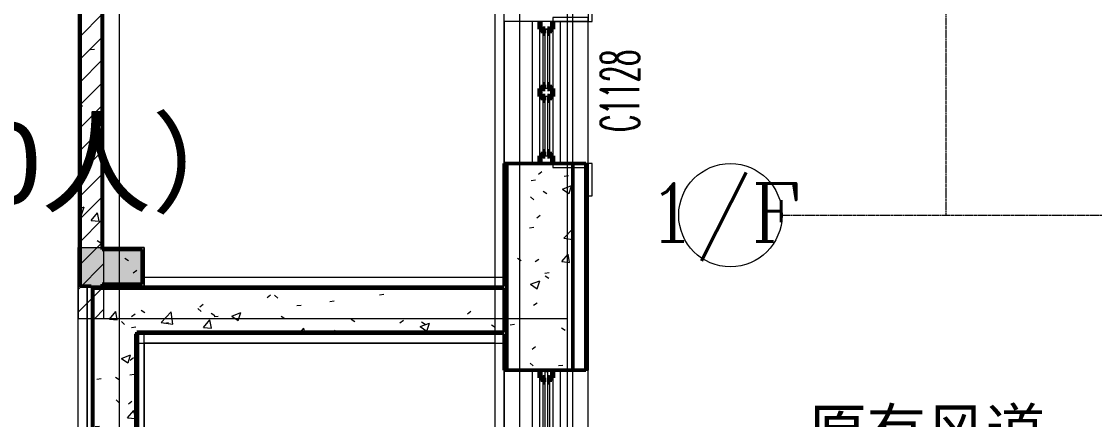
# Model space of a CAD drawing. Header units: millimetres. Extents: x -17321 to 106270, y -22341 to 35329.
# Drawn here: x 9641 to 17950, y 17118 to 20200 of the extents above; entities that cross this region are included whole.
import ezdxf

# ---------------------------------------------------------------- set-up
doc = ezdxf.new("R2010")
doc.units = ezdxf.units.MM
for name, pattern in [('IMPORT-DASHED', [7.5, 5, -2.5]), ('IMPORT-DOTE _2_', [0]), ('IMPORT-线型3', [5000, 3000, -2000]), ('轴网线', [22.24, 12.7, -3.18, 3.18, -3.18])]:
    doc.linetypes.add(name, pattern=pattern)
for name, color, linetype, lineweight in [('A-FLOR', 192, 'Continuous', 9), ('A-GENM', 13, 'Continuous', 18), ('A-GLAZ', 151, 'Continuous', 18), ('A-WALL', 113, 'Continuous', 50), ('A-WALL-FNSH', 113, 'Continuous', 50), ('A-WALL-PATT', 111, 'Continuous', 50), ('COLU', 2, 'Continuous', 9), ('DOTE', 157, 'IMPORT-DOTE _2_', 9), ('HATCH', 134, 'Continuous', 9), ('Pkpm_砌筑墙窗', 5, 'Continuous', 9), ('Pkpm_砌筑墙门_虚', 174, 'IMPORT-线型3', 9), ('Pkpm_砖墙', 6, 'Continuous', 9), ('PUB_HATCH', 8, 'Continuous', 9), ('PUB_TEXT', 250, 'Continuous', 9), ('S-GRID', 1, 'Continuous', 13), ('S-GRID-IDEN', 1, 'Continuous', 18), ('STAIR', 33, 'Continuous', 9), ('SURFACE', 11, 'Continuous', 9), ('WALL', 250, 'Continuous', 9), ('WALL-MOVE', 57, 'Continuous', 9), ('WINDOW', 93, 'Continuous', 9), ('WINDOW_TEXT', 250, 'Continuous', 9), ('烟道', 4, 'Continuous', 9), ('记者站1205_t3_2__3F导出_dwg', 8, 'Continuous', 9), ('钢结构梁', 250, 'Continuous', 9)]:
    doc.layers.add(name, color=color, linetype=linetype, lineweight=lineweight)
doc.styles.add('Arial_2', font='arial.ttf', dxfattribs={"height": 629.266735})
doc.styles.add('Complex_16', font='complex_.ttf', dxfattribs={"height": 450})
doc.styles.add('Simplex', font='simplex_.ttf', dxfattribs={"width": 0.494118, "height": 297.5})
doc.styles.add('Simplex_6', font='simplex_.ttf', dxfattribs={"height": 337.588652})
pattern_1 = [(0, (0, 0), (812.8, 203.2), [33.528, -576.072, 33.528, -576.072, -3251.2]), (0, (0, 0), (812.8, 203.2), [-1219.2, 33.528, -1185.672, 33.528, -576.072, -1422.4]), (0, (0, 0), (812.8, 203.2), [-3048, 33.528, -372.872, 33.528, -982.472]), (120, (304.8, 101.6), (-582.3764, 602.3054), [33.528, -576.072, 33.528, -576.072, -3251.2]), (120, (304.8, 101.6), (-582.3764, 602.3054), [-1219.2, 33.528, -1185.672, 33.528, -576.072, -1422.4]), (120, (304.8, 101.6), (-582.3764, 602.3054), [-3048, 33.528, -372.872, 33.528, -982.472]), (240, (406.4, 508), (-230.4236, -805.5054), [33.528, -576.072, 33.528, -576.072, -3251.2]), (240, (406.4, 508), (-230.4236, -805.5054), [-1219.2, 33.528, -1185.672, 33.528, -576.072, -1422.4]), (240, (406.4, 508), (-230.4236, -805.5054), [-3048, 33.528, -372.872, 33.528, -982.472])]
pattern_2 = [(50, (0, 0), (728.737, -63.756), [76.2, -838.2]), (355, (0, 0), (-140.972, 764.228), [60.96, -670.56]), (100.451, (60.7, -5.3), (587.77, 700.467), [64.76, -712.36]), (46.184, (0, 203.2), (1084.316, -168.17), [114.3, -1257.3]), (96.636, (90.4, 189.2), (949.61, 989.71), [97.14, -1068.54]), (351.184, (0, 203.2), (949.62, 989.7), [91.44, -1005.84]), (21, (101.6, 152.4), (606.458, -409.06), [76.2, -838.2]), (326, (101.6, 152.4), (247.208, 736.753), [60.96, -670.56]), (71.451, (152.14, 118.3), (853.668, 327.685), [64.76, -712.36]), (37.5, (0, 0), (12.3547, 338.2201), [33.528, -628.904, 33.528, -647.192, -673.1]), (37.5, (0, 0), (12.3547, 338.2201), [-1343.152, 33.528, -639.572]), (7.5, (0, 0), (267.279, 400.722), [33.528, -354.584, 33.528, -613.664, -256.54]), (7.5, (0, 0), (267.279, 400.722), [-1035.304, 33.528, -223.012]), (327.5, (-226.57, 0), (542.3633, -22.9153), [33.528, -220.472, 33.528, -758.952, -1051.56]), (327.5, (-226.57, 0), (542.3633, -22.9153), [-1046.48, 33.528, -1018.032]), (317.5, (-328.17, 0), (592.517, 101.707), [33.528, -296.672, 33.528, -492.76, -746.76]), (317.5, (-328.17, 0), (592.517, 101.707), [-856.488, 33.528, -713.232])]

# ---------------------------------------------------------------- blocks, each defined once
blk = doc.blocks.new('C1128 - C1128-1314676-建模-三层平面图')
at = {"layer": 'A-GLAZ', "lineweight": 70}
for p, q in [((-490, 50), (-550, 50)), ((-490, 10), (-490, 50)), ((-460, 25), (-490, 25)), ((-490, 25), (-490, 10)), ((-460, 10), (-460, 25)), ((-30, 25), (-60, 25)), ((-60, 25), (-60, 10)), ((30, 50), (-30, 50)), ((-30, 50), (-30, 10)), ((-30, 10), (-30, 25)), ((30, 10), (30, 50)), ((60, 25), (30, 25)), ((30, 25), (30, 10)), ((60, 10), (60, 25)), ((490, 25), (460, 25)), ((460, 25), (460, 10)), ((550, 50), (490, 50)), ((490, 50), (490, 10)), ((490, 10), (490, 25)), ((-550, -50), (-490, -50)), ((-490, -50), (-490, -10)), ((-490, -10), (-490, -25)), ((-490, -25), (-460, -25)), ((-460, -25), (-460, -10)), ((-60, -10), (-60, -25)), ((-60, -25), (-30, -25)), ((-30, -10), (-30, -50)), ((-30, -25), (-30, -10)), ((-30, -50), (30, -50)), ((30, -50), (30, -10)), ((30, -10), (30, -25)), ((30, -25), (60, -25)), ((60, -25), (60, -10)), ((460, -10), (460, -25)), ((460, -25), (490, -25)), ((490, -10), (490, -50)), ((490, -25), (490, -10)), ((490, -50), (550, -50))]:
    blk.add_line(p, q, dxfattribs=at)
at = {"layer": 'A-GLAZ'}
for p, q in [((-490, 50), (-30, 50)), ((-490, 10), (-490, -10)), ((-490, 10), (-30, 10)), ((-490, 10), (-490, -10)), ((-460, 25), (-60, 25)), ((-30, -10), (-30, 10)), ((30, 50), (490, 50)), ((30, 10), (490, 10)), ((30, -10), (30, 10)), ((60, 25), (460, 25)), ((490, -10), (490, 10)), ((490, 10), (490, -10)), ((-30, -10), (-490, -10)), ((-30, -50), (-490, -50)), ((-60, -25), (-460, -25)), ((490, -10), (30, -10)), ((490, -50), (30, -50)), ((460, -25), (60, -25))]:
    blk.add_line(p, q, dxfattribs=at)
blk = doc.blocks.new('C1521 - C1521-1306403-建模-三层平面图')
at = {"layer": 'A-GLAZ', "lineweight": 70}
for p, q in [((-690, 50), (-750, 50)), ((-690, 10), (-690, 50)), ((-660, 25), (-690, 25)), ((-690, 25), (-690, 10)), ((-660, 10), (-660, 25)), ((-30, 25), (-60, 25)), ((-60, 25), (-60, 10)), ((30, 50), (-30, 50)), ((-30, 50), (-30, 10)), ((-30, 10), (-30, 25)), ((30, 10), (30, 50)), ((60, 25), (30, 25)), ((30, 25), (30, 10)), ((60, 10), (60, 25)), ((690, 25), (660, 25)), ((660, 25), (660, 10)), ((750, 50), (690, 50)), ((690, 50), (690, 10)), ((690, 10), (690, 25)), ((-750, -50), (-690, -50)), ((-690, -50), (-690, -10)), ((-690, -10), (-690, -25)), ((-690, -25), (-660, -25)), ((-660, -25), (-660, -10)), ((-60, -10), (-60, -25)), ((-60, -25), (-30, -25)), ((-30, -10), (-30, -50)), ((-30, -25), (-30, -10)), ((-30, -50), (30, -50)), ((30, -50), (30, -10)), ((30, -10), (30, -25)), ((30, -25), (60, -25)), ((60, -25), (60, -10)), ((660, -10), (660, -25)), ((660, -25), (690, -25)), ((690, -10), (690, -50)), ((690, -25), (690, -10)), ((690, -50), (750, -50))]:
    blk.add_line(p, q, dxfattribs=at)
at = {"layer": 'A-GLAZ'}
for p, q in [((-690, 50), (-30, 50)), ((-690, 10), (-30, 10)), ((-690, -10), (-690, 10)), ((-660, 25), (-60, 25)), ((-30, 10), (-30, -10)), ((30, 50), (690, 50)), ((30, 10), (740, 10)), ((30, -10), (30, 10)), ((60, 25), (660, 25)), ((740, 10), (740, -10)), ((-30, -10), (-690, -10)), ((-30, -50), (-690, -50)), ((-60, -25), (-660, -25)), ((740, -10), (30, -10)), ((690, -50), (30, -50)), ((660, -25), (60, -25))]:
    blk.add_line(p, q, dxfattribs=at)
blk = doc.blocks.new('窗套 - 窗套-1435561-建模-三层平面图')
at = {"layer": 'A-GENM'}
for p, q in [((-550, 30), (-800, 30)), ((-800, 30), (-800, 0)), ((-800, 0), (-550, 0)), ((-550, 0), (-580, 0)), ((-580, 0), (-580, -275)), ((-550, 0), (-550, 30)), ((-550, -275), (-550, 0)), ((800, 30), (550, 30)), ((550, 30), (550, 0)), ((580, 0), (550, 0)), ((550, 0), (550, -275)), ((580, -275), (580, 0)), ((800, 0), (800, 30)), ((550, 0), (800, 0)), ((-580, -275), (-550, -275)), ((550, -275), (580, -275))]:
    blk.add_line(p, q, dxfattribs=at)
blk = doc.blocks.new('记者站1205_t3_2__3F导出_dwg_$TCHSYS$WIN2D-1307856-建模-三层平面图')
at = {"layer": 'WINDOW'}
for p, q in [((2582583.2, 452264.1), (2582583.2, 451164.1)), ((2582799.9, 452264.1), (2582799.9, 451164.1))]:
    blk.add_line(p, q, dxfattribs=at)
at = {"layer": 'WINDOW', "flags": 128}
blk.add_lwpolyline([(2583016.5, 452264.1), (2582366.5, 452264.1), (2582366.5, 451164.1), (2583016.5, 451164.1)], close=True, dxfattribs=at)
blk = doc.blocks.new('记者站1205_t3_2__3F导出_dwg_$TCHSYS$WIN2D-1307918-建模-三层平面图')
at = {"layer": 'WINDOW'}
for p, q in [((2582583.2, 449564.1), (2582583.2, 448064.1)), ((2582799.9, 449564.1), (2582799.9, 448064.1))]:
    blk.add_line(p, q, dxfattribs=at)
at = {"layer": 'WINDOW', "flags": 128}
blk.add_lwpolyline([(2583016.5, 449564.1), (2582366.5, 449564.1), (2582366.5, 448064.1), (2583016.5, 448064.1)], close=True, dxfattribs=at)
blk = doc.blocks.new('记者站1205_t3_2__3F导出_dwg_df4bv-1307957-建模-三层平面图')
at = {"layer": '钢结构梁'}
blk.add_hatch(color=2, dxfattribs=at).paths.add_polyline_path([(1974176.5, 83904.4), (1974366.5, 83904.4), (1974366.5, 84204.4), (1973856.5, 84204.4), (1973856.5, 83904.4)], flags=0)
at = {"layer": 'Pkpm_砌筑墙窗'}
for p, q in [((1977156.5, 84304.4), (1977156.5, 85404.4)), ((1977646.5, 84304.4), (1977646.5, 85404.4))]:
    blk.add_line(p, q, dxfattribs=at)
at = {"layer": 'Pkpm_砌筑墙门_虚'}
for p, q in [((1973926.5, 81654.4), (1973926.5, 83054.4)), ((1974296.5, 81654.4), (1974296.5, 83054.4)), ((1977156.5, 81654.4), (1977156.5, 83054.4))]:
    blk.add_line(p, q, dxfattribs=at)
at = {"layer": 'Pkpm_砌筑墙门_虚', "linetype": 'Continuous'}
blk.add_line((1977646.5, 81654.4), (1977646.5, 83054.4), dxfattribs=at)
at = {"layer": 'Pkpm_砖墙'}
for p, q in [((1977646.5, 85404.4), (1977646.5, 92744.4)), ((1977156.5, 85404.4), (1977156.5, 92254.4)), ((1973926.5, 83054.4), (1973926.5, 83904.4))]:
    blk.add_line(p, q, dxfattribs=at)
at = {"layer": 'Pkpm_砖墙', "flags": 128}
for points in [[(1973856.5, 83904.4), (1977156.5, 83904.4), (1977156.5, 84304.4)], [(1977646.5, 83054.4), (1977646.5, 83654.4), (1977646.5, 84304.4)], [(1977156.5, 83054.4), (1977156.5, 83534.4), (1974296.5, 83534.4), (1974296.5, 83054.4)]]:
    blk.add_lwpolyline(points, dxfattribs=at)
at = {"layer": '烟道', "color": 2, "linetype": 'IMPORT-DASHED'}
for p, q in [((1977086.5, 76934.4), (1977086.5, 92254.4)), ((1973856.5, 77304.4), (1973856.5, 84204.4)), ((1974366.5, 83974.4), (1977156.5, 83974.4)), ((1974366.5, 76934.4), (1974366.5, 83534.4)), ((1974296.5, 83464.4), (1977156.5, 83464.4))]:
    blk.add_line(p, q, dxfattribs=at)
at = {"layer": '烟道', "color": 2, "flags": 128}
blk.add_lwpolyline([(2006476.5, 85464.4), (2000566.5, 85464.4), (2000566.5, 81564.4), (1977686.5, 81564.4), (1977686.5, 92784.4), (1963366.5, 92784.4), (1963366.5, 67344.4), (2000566.5, 67344.4), (2000566.5, 65344.4), (2014986.5, 65344.4), (2014986.5, 67344.4), (2052186.5, 67344.4), (2052186.5, 92784.4), (2037866.5, 92784.4), (2037866.5, 81564.4), (2014986.5, 81564.4), (2014986.5, 85464.4), (2009076.5, 85464.4)], dxfattribs=at)
at = {"layer": '钢结构梁', "color": 2, "flags": 128}
blk.add_lwpolyline([(1973856.5, 84204.4), (1974366.5, 84204.4), (1974366.5, 83904.4), (1973856.5, 83904.4)], close=True, dxfattribs=at)
blk = doc.blocks.new('记者站1205_t3_2__3F导出_dwg-1307846-建模-三层平面图')
at = {"layer": 'HATCH'}
blk.add_hatch(color=2, dxfattribs=at).paths.add_polyline_path([(2579386.5, 450214.1), (2579576.5, 450214.1), (2579576.5, 450514.1), (2579066.5, 450514.1), (2579066.5, 450214.1)], flags=0)
at = {"layer": 'PUB_HATCH'}
h = blk.add_hatch(dxfattribs=at)
h.set_pattern_fill('FP_13', color=256, style=0, pattern_type=2)
h.set_pattern_definition([(45, (0, 89.76), (-88.3883476, 88.3883476), [])])
h.paths.add_polyline_path([(2579266.5, 449964.1), (2579266.5, 456534.4), (2579066.5, 456534.4), (2579066.5, 449964.1)], flags=0)
at = {"layer": 'COLU', "flags": 128}
blk.add_lwpolyline([(2579576.5, 450514.1), (2579576.5, 450214.1), (2579066.5, 450214.1), (2579066.5, 450514.1)], close=True, dxfattribs=at)
at = {"layer": 'DOTE', "linetype": 'Continuous'}
for p, q in [((2582486.5, 443264.1), (2582486.5, 460054.1)), ((2579386.5, 450514.1), (2579386.5, 458264.1)), ((2579386.5, 450214.1), (2579386.5, 450514.1)), ((2579386.5, 443264.1), (2579386.5, 450214.1)), ((2579266.5, 449964.1), (2582856.5, 449964.1))]:
    blk.add_line(p, q, dxfattribs=at)
at = {"layer": 'STAIR', "flags": 128}
blk.add_lwpolyline([(2580996.5, 445324.1), (2582296.5, 445324.1), (2582296.5, 448294.1), (2580996.5, 448294.1), (2582296.5, 448294.1), (2582296.5, 449774.1), (2579576.5, 449774.1), (2579576.5, 448294.1), (2580876.5, 448294.1)], dxfattribs=at)
at = {"layer": 'SURFACE', "flags": 128}
blk.add_lwpolyline([(2582856.5, 451164.1), (2583016.5, 451164.1), (2583016.5, 449964.1), (2583016.5, 449564.1), (2582856.5, 449564.1)], dxfattribs=at)
at = {"layer": 'WALL'}
blk.add_line((2579576.5, 450214.1), (2579136.5, 450214.1), dxfattribs=at)
at = {"layer": 'WALL', "flags": 128}
for points in [[(2579506.5, 449844.1), (2582366.5, 449844.1), (2582366.5, 449564.1), (2582856.5, 449564.1), (2582856.5, 449964.1), (2582856.5, 451164.1), (2582366.5, 451164.1), (2582366.5, 450214.1), (2579576.5, 450214.1)], [(2579136.5, 450214.1), (2579136.5, 443614.1), (2578735.8, 443614.1), (2578735.8, 443244.1), (2579506.5, 443244.1), (2579506.5, 449844.1)]]:
    blk.add_lwpolyline(points, dxfattribs=at)
at = {"layer": 'WALL-MOVE', "color": 175}
for p, q in [((2579066.5, 450514.1), (2579066.5, 450214.1)), ((2579266.5, 450214.1), (2579266.5, 450514.1)), ((2579266.5, 449964.1), (2579266.5, 450214.1))]:
    blk.add_line(p, q, dxfattribs=at)
at = {"layer": 'WALL-MOVE', "color": 175, "flags": 128}
for points in [[(2579266.5, 450514.1), (2579266.5, 456534.4), (2579066.5, 456534.4), (2579066.5, 450514.1)], [(2579066.5, 450214.1), (2579066.5, 449964.1), (2579266.5, 449964.1)]]:
    blk.add_lwpolyline(points, dxfattribs=at)
for name, p in [('记者站1205_t3_2__3F导出_dwg_df4bv-1307957-建模-三层平面图', (605210, 366309.7)), ('记者站1205_t3_2__3F导出_dwg_$TCHSYS$WIN2D-1307856-建模-三层平面图', (0, 0)), ('记者站1205_t3_2__3F导出_dwg_$TCHSYS$WIN2D-1307918-建模-三层平面图', (0, 0))]:
    blk.add_blockref(name, p)
at = {"layer": 'PUB_TEXT', "color": 155, "insert": (2571791.9, 451480.5), "char_height": 629.267, "width": 11821.722, "attachment_point": 1, "line_spacing_factor": 0.941778, "style": 'Arial_2'}
blk.add_mtext('大视频会议室（70人）', dxfattribs=at)
at = {"layer": 'PUB_TEXT', "color": 7, "insert": (2584711.4, 449264.7), "char_height": 337.59, "width": 2180.97, "attachment_point": 1, "line_spacing_factor": 1.125731, "style": 'Simplex_6'}
blk.add_mtext('原有风道', dxfattribs=at)
at = {"layer": 'WINDOW_TEXT', "color": 2, "insert": (2583112.8, 451409.6), "char_height": 297.5, "width": 785.231, "attachment_point": 1, "rotation": 90, "line_spacing_factor": 1.125731, "style": 'Simplex'}
blk.add_mtext('C1128', dxfattribs=at)
blk = doc.blocks.new('轴网 - 宽度系数 1-579523-建模-三层平面图')
at = {"layer": 'S-GRID-IDEN'}
blk.add_circle((0, 0), 4, dxfattribs=at)

msp = doc.modelspace()

# ---------------------------------------------------------------- hatches: boundary and pattern name
at = {"layer": 'A-WALL-PATT', "lineweight": 9}
h = msp.add_hatch(dxfattribs=at)
h.set_pattern_fill('FP_2', color=256, style=0, pattern_type=2)
h.set_pattern_definition(pattern_2)
h.paths.add_polyline_path([(13910, 15300), (13910, 16000), (13400, 16000), (13400, 15300), (13777.6, 15300)], flags=0)
h.paths.add_polyline_path([(13777.6, 17500), (13910, 17500), (13910, 19100), (13400, 19100), (13400, 17500)], flags=0)
h.paths.add_polyline_path([(13400, 20200), (13910, 20200), (13910, 21700), (13400, 21700), (13400, 21320.5)], flags=0)
h.paths.add_polyline_path([(13777.6, 22800), (13910, 22800), (13910, 24300), (13400, 24300), (13400, 22800)], flags=0)
h.paths.add_polyline_path([(13777.6, 25400), (13910, 25400), (13910, 26520), (13400, 26520), (13400, 25400)], flags=0)
h = msp.add_hatch(dxfattribs=at)
h.set_pattern_fill('FP_1', color=256, style=0, pattern_type=2)
h.set_pattern_definition(pattern_1)
h.paths.add_polyline_path([(13400, 15280), (13400, 16000), (13380, 16000), (13380, 15280), (13395, 15280)], flags=0)
h.paths.add_polyline_path([(13380, 17500), (13400, 17500), (13400, 19100), (13380, 19100), (13380, 17695.4)], flags=0)
h.paths.add_polyline_path([(13380, 20200), (13400, 20200), (13400, 21700), (13380, 21700), (13380, 21320.5)], flags=0)
h.paths.add_polyline_path([(13400, 22800), (13400, 24300), (13380, 24300), (13380, 22800)], flags=0)
h.paths.add_polyline_path([(13400, 25400), (13400, 26500), (13380, 26500), (13380, 25400)], flags=0)
h = msp.add_hatch(dxfattribs=at)
h.set_pattern_fill('FP_1', color=256, style=0, pattern_type=2)
h.set_pattern_definition(pattern_1)
h.paths.add_polyline_path([(10095, 18150), (10095, 26190), (10080, 26190), (10080, 18150)], flags=0)
h = msp.add_hatch(dxfattribs=at)
h.set_pattern_fill('FP_2', color=256, style=0, pattern_type=2)
h.set_pattern_definition(pattern_2)
h.paths.add_polyline_path([(10265, 18135), (10265, 26190), (10095, 26190), (10095, 18150), (10180, 18150), (10180, 18135), (10195, 18135)], flags=0)
h = msp.add_hatch(dxfattribs=at)
h.set_pattern_fill('FP_1', color=256, style=0, pattern_type=2)
h.set_pattern_definition(pattern_1)
h.paths.add_polyline_path([(10280, 18150), (10280, 18165), (10265, 18165), (10265, 18150)], flags=0)
h.paths.add_polyline_path([(10265, 18435), (10280, 18435), (10280, 26190), (10265, 26190), (10265, 18450)], flags=0)
h = msp.add_hatch(dxfattribs=at)
h.set_pattern_fill('FP_1', color=256, style=0, pattern_type=2)
h.set_pattern_definition(pattern_1)
h.paths.add_polyline_path([(10280, 18150), (10590, 18150), (10590, 18450), (10280, 18450), (10280, 18435), (10575, 18435), (10575, 18165), (10280, 18165)], flags=0)
h = msp.add_hatch(dxfattribs=at)
h.set_pattern_fill('FP_2', color=256, style=0, pattern_type=2)
h.set_pattern_definition(pattern_2)
h.paths.add_polyline_path([(10280, 18165), (10575, 18165), (10575, 18435), (10265, 18435), (10265, 18165)], flags=0)
h = msp.add_hatch(dxfattribs=at)
h.set_pattern_fill('FP_1', color=256, style=0, pattern_type=2)
h.set_pattern_definition(pattern_1)
h.paths.add_polyline_path([(10180, 11550), (10195, 11550), (10195, 18135), (10180, 18135), (10180, 15278.6)], flags=0)
h = msp.add_hatch(dxfattribs=at)
h.set_pattern_fill('FP_2', color=256, style=0, pattern_type=2)
h.set_pattern_definition(pattern_2)
h.paths.add_polyline_path([(10535, 11535), (10535, 18135), (10195, 18135), (10195, 11535)], flags=0)
h = msp.add_hatch(dxfattribs=at)
h.set_pattern_fill('FP_1', color=256, style=0, pattern_type=2)
h.set_pattern_definition(pattern_1)
h.paths.add_polyline_path([(13380, 18135), (13380, 18150), (10265, 18150), (10265, 18135), (12367.7, 18135)], flags=0)
h = msp.add_hatch(dxfattribs=at)
h.set_pattern_fill('FP_2', color=256, style=0, pattern_type=2)
h.set_pattern_definition(pattern_2)
h.paths.add_polyline_path([(13380, 17795), (13380, 18135), (10535, 18135), (10535, 17795), (12367.7, 17795)], flags=0)
h = msp.add_hatch(dxfattribs=at)
h.set_pattern_fill('FP_1', color=256, style=0, pattern_type=2)
h.set_pattern_definition(pattern_1)
h.paths.add_polyline_path([(10550, 11195), (10550, 17795), (10535, 17795), (10535, 11195)], flags=0)

# ---------------------------------------------------------------- linework, layer by layer
at = {"layer": 'A-FLOR'}
for p, q in [((13380, 19100), (13380, 20200)), ((13380, 16000), (13380, 17500))]:
    msp.add_line(p, q, dxfattribs=at)
at = {"layer": 'A-WALL', "color": 7}
for p, q in [((10095, 26190), (10095, 18450)), ((10265, 26190), (10265, 18450)), ((13380, 19100), (13380, 18150)), ((14010, 19100), (13380, 19100)), ((14010, 17500), (14010, 19100)), ((10095, 18450), (10095, 18150)), ((10265, 18450), (10265, 18435)), ((10280, 18435), (10265, 18435)), ((10575, 18435), (10280, 18435)), ((10575, 18165), (10575, 18435)), ((10095, 18150), (10180, 18150)), ((13380, 18135), (10180, 18135)), ((10195, 18135), (10195, 11535)), ((10265, 18165), (10265, 18135)), ((10265, 18165), (10280, 18165)), ((10280, 18165), (10575, 18165)), ((10535, 17795), (10535, 11195)), ((13380, 17795), (10535, 17795)), ((13380, 17780), (13380, 17500)), ((13380, 17500), (14010, 17500))]:
    msp.add_line(p, q, dxfattribs=at)
at = {"layer": 'A-WALL'}
for p, q in [((13400, 17500), (13400, 19100)), ((13910, 17500), (13910, 19100)), ((13380, 17795), (13380, 18135))]:
    msp.add_line(p, q, dxfattribs=at)
at = {"layer": 'A-WALL-FNSH', "color": 250, "lineweight": 9}
for p, q in [((10080, 26190), (10080, 18450)), ((10280, 18450), (10280, 26190)), ((14030, 19100), (14010, 19100)), ((14030, 17500), (14030, 19100)), ((10080, 18450), (10080, 18150)), ((10590, 18450), (10280, 18450)), ((10590, 18150), (10590, 18450)), ((10080, 18150), (10095, 18150)), ((10180, 18150), (10180, 11550)), ((13380, 18150), (10590, 18150)), ((10550, 11180), (10550, 17780)), ((10550, 17780), (13380, 17780)), ((14010, 17500), (14030, 17500))]:
    msp.add_line(p, q, dxfattribs=at)
at = {"layer": 'S-GRID', "linetype": '轴网线'}
for p, q in [((10400, 11200), (10400, 33190)), ((13500, 11200), (13500, 33190)), ((16800, 18700), (16800, 33190)), ((15530.4, 18700), (31130, 18700))]:
    msp.add_line(p, q, dxfattribs=at)

# ---------------------------------------------------------------- block references
at = {"layer": 'A-GENM', "rotation": 269.9999999999998}
msp.add_blockref('窗套 - 窗套-1435561-建模-三层平面图', (14030, 19650), dxfattribs=at)
at = {"layer": 'A-GLAZ', "rotation": 89.99999999999991}
for name, p in [('C1128 - C1128-1314676-建模-三层平面图', (13705, 19650)), ('C1521 - C1521-1306403-建模-三层平面图', (13705, 16750))]:
    msp.add_blockref(name, p, dxfattribs=at)
at = {"layer": 'S-GRID-IDEN', "xscale": 99.99999999999991, "yscale": 99.99999999999991, "zscale": 99.99999999999991, "rotation": 269.9999999999997}
msp.add_blockref('轴网 - 宽度系数 1-579523-建模-三层平面图', (15130.4, 18700), dxfattribs=at)
at = {"layer": '记者站1205_t3_2__3F导出_dwg', "color": 4}
msp.add_blockref('记者站1205_t3_2__3F导出_dwg-1307846-建模-三层平面图', (-2568986.5, -432064.1), dxfattribs=at)

# ---------------------------------------------------------------- texts
at = {"layer": 'S-GRID-IDEN', "lineweight": 13, "insert": (14481.5, 18945.7), "char_height": 450, "width": 1491.139, "attachment_point": 1, "style": 'Complex_16'}
msp.add_mtext('1/F', dxfattribs=at)

doc.saveas('drawing.dxf')
